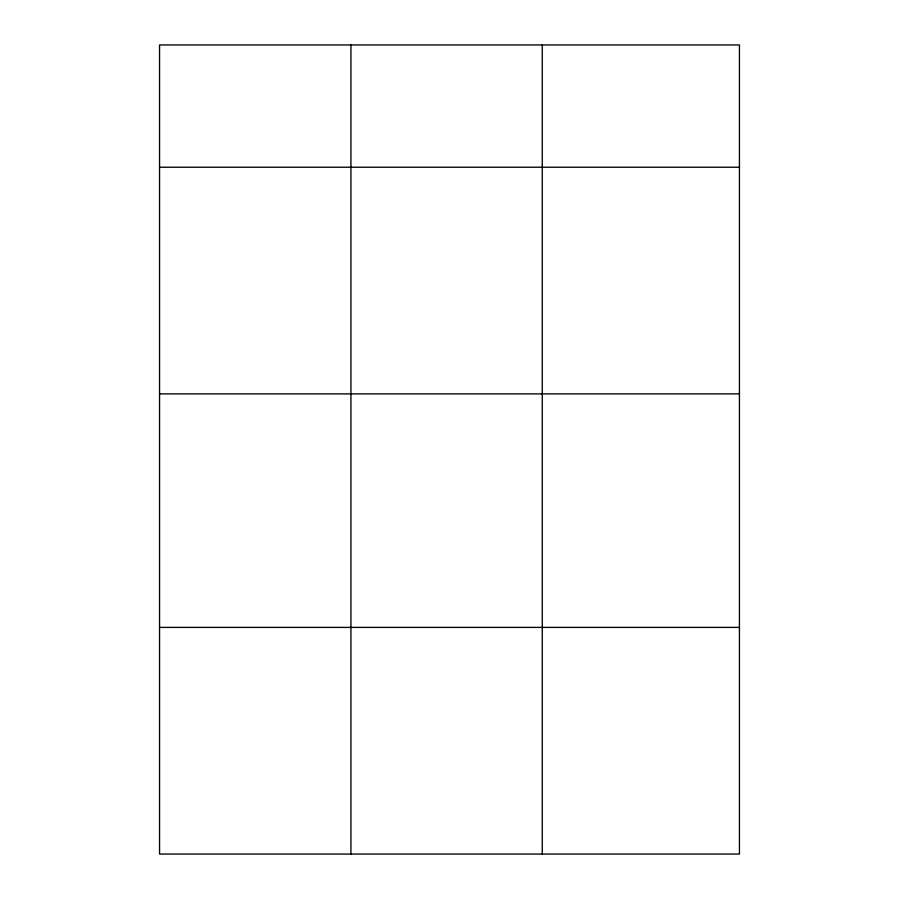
<?xml version="1.0" encoding="UTF-8"?>
<svg xmlns="http://www.w3.org/2000/svg" width="899" height="899" viewBox="0 0 899 899"><rect width="100%" height="100%" fill="white"/><g stroke="black" fill="none" stroke-linecap="round" stroke-linejoin="round"><path stroke-width="1.35" d="M739.439 393.886L739.439 44.95L159.561 44.95L159.561 854.05L739.439 854.05L739.439 393.886L159.561 393.886M159.561 167.236L739.439 167.236M159.561 627.401L739.439 627.401M542.277 44.95L542.277 854.05M350.925 44.95L350.925 854.05"/></g></svg>
